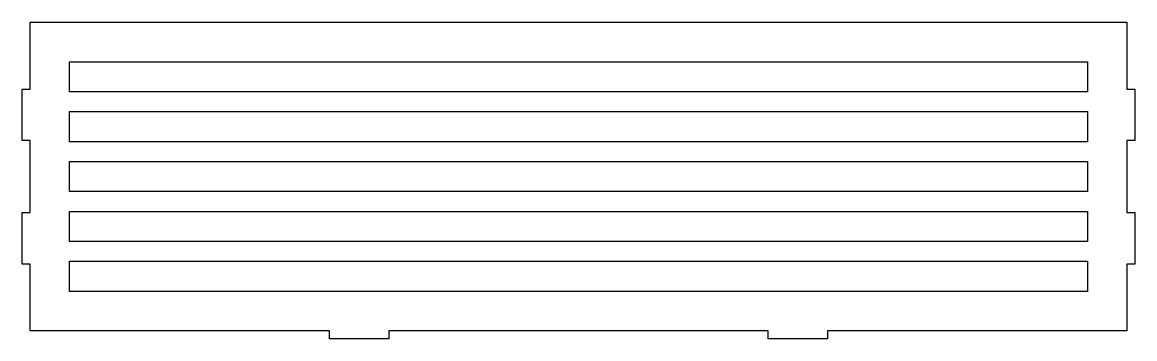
# Model space of a CAD drawing. Header units: millimetres. Extents: x 0 to 450, y 0 to 128.
import ezdxf

# ---------------------------------------------------------------- set-up
doc = ezdxf.new("R2010")
doc.units = ezdxf.units.MM

msp = doc.modelspace()

# ---------------------------------------------------------------- linework, layer by layer
for points in [[(3.175, 128.175), (446.875, 128.175), (446.875, 101.091667), (450.05, 101.091667), (450.05, 80.258333), (446.875, 80.258333), (446.875, 51.091667), (450.05, 51.091667), (450.05, 30.258333), (446.875, 30.258333), (446.875, 3.175), (325.765, 3.175), (325.765, 0), (301.765, 0), (301.765, 3.175), (148.285, 3.175), (148.285, 0), (124.285, 0), (124.285, 3.175), (3.175, 3.175), (3.175, 30.258333), (0, 30.258333), (0, 51.091667), (3.175, 51.091667), (3.175, 80.258333), (0, 80.258333), (0, 101.091667), (3.175, 101.091667)], [(19.175, 112.175), (430.875, 112.175), (430.875, 99.975), (19.175, 99.975)], [(19.175, 91.975), (430.875, 91.975), (430.875, 79.775), (19.175, 79.775)], [(19.175, 71.775), (430.875, 71.775), (430.875, 59.575), (19.175, 59.575)], [(19.175, 51.575), (430.875, 51.575), (430.875, 39.375), (19.175, 39.375)], [(19.175, 31.375), (430.875, 31.375), (430.875, 19.175), (19.175, 19.175)]]:
    msp.add_lwpolyline(points, close=True)

doc.saveas('drawing.dxf')
